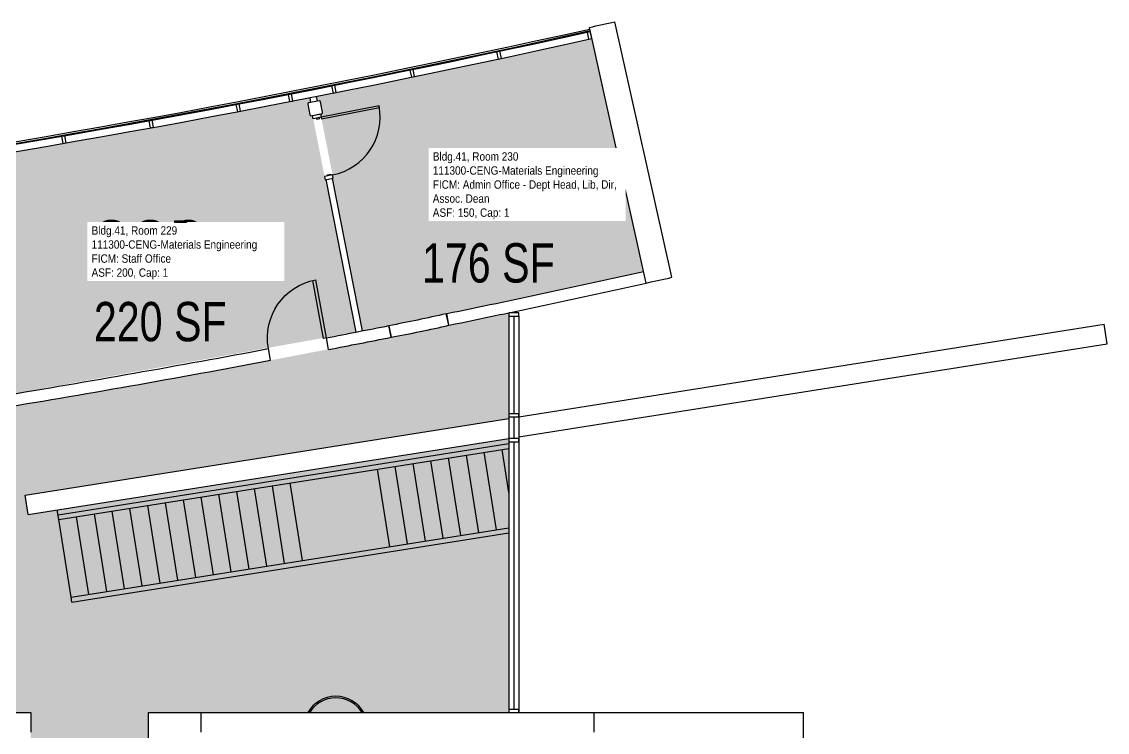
# Model space of a CAD drawing. Header units: inches. Extents: x -2827 to 2347, y -4 to 3466.
# Drawn here: x -461 to 201, y 3032 to 3466 of the extents above; entities that cross this region are included whole.
import ezdxf
from ezdxf.enums import TextEntityAlignment as Align

# ---------------------------------------------------------------- set-up
doc = ezdxf.new("R2010")
doc.units = ezdxf.units.IN
doc.header["$LTSCALE"] = 10
doc.header["$MEASUREMENT"] = 0
for name, color, linetype in [('A-DOOR', 2, 'CONTINUOUS'), ('A-FLOR', 3, 'CONTINUOUS'), ('A-GLAZ', 1, 'CONTINUOUS'), ('A-GLAZ-SILL', 2, 'CONTINUOUS'), ('A-IDEN-CNUM', 7, 'CONTINUOUS'), ('A-IDEN-RNUM', 7, 'CONTINUOUS'), ('A-IDEN-SNUM', 4, 'CONTINUOUS'), ('A-IDEN-VNUM', 4, 'CONTINUOUS'), ('A-WALL', 5, 'CONTINUOUS'), ('AREA-TEXT', 3, 'CONTINUOUS'), ('Rooms-Category-Color', 7, 'CONTINUOUS'), ('Rooms-College-Color', 7, 'CONTINUOUS'), ('Rooms-Department-Color', 7, 'CONTINUOUS'), ('Rooms-Division-Color', 7, 'CONTINUOUS'), ('Rooms-Information', 7, 'CONTINUOUS')]:
    doc.layers.add(name, color=color, linetype=linetype)
doc.styles.add('AREA', font='arial.ttf', dxfattribs={"height": 24})
doc.styles.add('ROOMSNUMBER', font='TXT.SHX', dxfattribs={"height": 1})
doc.styles.add('ROOMVNUMBER', font='arial.ttf', dxfattribs={"width": 0.85, "height": 30})

msp = doc.modelspace()

# ---------------------------------------------------------------- hatches: boundary and pattern name
at = {"layer": 'Rooms-Category-Color', "true_color": 0xfa9ba3}
h = msp.add_hatch(color=241, dxfattribs=at)
edge = h.paths.add_edge_path()
edge.add_arc((-1648.004872156763, 10346.00064303989), 7059.009839419248, 281.16039103123023, 282.5566358323316, ccw=False)
edge.add_line((-281.6900075839, 3420.482351686885), (-281.1127543449402, 3417.551904477179))
edge.add_line((-281.1127543449402, 3417.551904477179), (-279.865971416235, 3417.794245377183))
edge.add_line((-279.865971416235, 3417.794245377183), (-279.2753126770258, 3417.659848384559))
edge.add_line((-279.2753126770258, 3417.659848384559), (-278.9866484701633, 3417.201125534251))
edge.add_line((-278.9866484701633, 3417.201125534251), (-277.7464348822832, 3410.820540130138))
edge.add_line((-277.7464348822832, 3410.820540130138), (-277.8112595379353, 3410.34318373166))
edge.add_line((-277.8112595379353, 3410.34318373166), (-278.3395548164845, 3409.941217163578))
edge.add_line((-278.3395548164845, 3409.941217163578), (-278.9900398213993, 3409.816208882607))
edge.add_line((-278.9900398213993, 3409.816208882607), (-271.2592136948961, 3370.570389647919))
edge.add_line((-271.2592136948961, 3370.570389647919), (-271.8357438934299, 3370.456822018128))
edge.add_line((-271.8357438934299, 3370.456822018128), (-253.4685175233462, 3277.278402072727))
edge.add_line((-253.4685175233462, 3277.278402072727), (-237.2438447475433, 3280.498838420957))
edge.add_line((-237.2438447475433, 3280.498838420957), (-219.7097871630724, 3283.866396474066))
edge.add_line((-219.7097871630724, 3283.866396474066), (-202.2554066628218, 3287.720160409808))
edge.add_line((-202.2554066628218, 3287.720160409808), (-81.65470149157841, 3313.56695610412))
edge.add_line((-81.65470149157841, 3313.56695610412), (-113.3439522817598, 3455.831140478562))
h = msp.add_hatch(color=241, dxfattribs=at)
edge = h.paths.add_edge_path()
edge.add_line((-500.1172749251127, 3380.946163833141), (-499.6289123512728, 3377.986909175939))
edge.add_line((-499.6289123512728, 3377.986909175939), (-498.4009973406792, 3378.1895506531))
edge.add_line((-498.4009973406792, 3378.1895506531), (-497.8143968731165, 3378.038421057165))
edge.add_line((-497.8143968731165, 3378.038421057165), (-497.5388863533735, 3377.571679510176))
edge.add_line((-497.5388863533735, 3377.571679510176), (-496.4805138558149, 3371.158423909917))
edge.add_line((-496.4805138558149, 3371.158423909917), (-496.5588790774345, 3370.683102730662))
edge.add_line((-496.5588790774345, 3370.683102730662), (-496.7642883841991, 3370.53583794018))
edge.add_line((-496.7642883841991, 3370.53583794018), (-474.7920694371471, 3237.404003176051))
edge.add_line((-474.7920694371471, 3237.404003176051), (-257.4088556021452, 3276.521833863109))
edge.add_line((-257.4088556021452, 3276.521833863109), (-275.7603255361319, 3369.683739455417))
edge.add_line((-275.7603255361319, 3369.683739455417), (-276.1649410992321, 3369.604036382107))
edge.add_line((-276.1649410992321, 3369.604036382107), (-283.8957672257353, 3408.849855616794))
edge.add_line((-283.8957672257353, 3408.849855616794), (-284.7201402485371, 3408.701003629714))
edge.add_line((-284.7201402485371, 3408.701003629714), (-285.1938173919916, 3408.764009004459))
edge.add_line((-285.1938173919916, 3408.764009004459), (-285.5994632095098, 3409.294123472646))
edge.add_line((-285.5994632095098, 3409.294123472646), (-286.839676707983, 3415.674708887935))
edge.add_line((-286.839676707983, 3415.674708887935), (-286.6736563146114, 3416.22105878219))
edge.add_line((-286.6736563146114, 3416.22105878219), (-286.2465569376945, 3416.55403184332))
edge.add_line((-286.2465569376945, 3416.55403184332), (-285.0398787453186, 3416.791728987507))
edge.add_line((-285.0398787453186, 3416.791728987507), (-285.6145835728524, 3419.709238934076))
edge.add_arc((-1648.55168783086, 10348.89857733103), 7061.958824399734, 279.3591567468788, 281.12773956343426, ccw=False)
at = {"layer": 'Rooms-Category-Color', "true_color": 0xadadad}
h = msp.add_hatch(color=253, dxfattribs=at)
edge = h.paths.add_edge_path()
edge.add_arc((-1648.002335816285, 10346.00034947686), 7212.00983942412, 279.3134992422995, 281.8744212178503)
edge.add_line((-164.0063617378223, 3288.32071146061), (-164.0038253890999, 3223.699612770132))
edge.add_line((-164.0038253890999, 3223.699612770132), (-459.4398868530989, 3176.907137539238))
edge.add_line((-459.4398868530989, 3176.907137539238), (-457.5626732707024, 3165.054877476767))
edge.add_line((-457.5626732707024, 3165.054877476767), (-164.0038254483136, 3211.550031278282))
edge.add_line((-164.0038254483136, 3211.550031278282), (-164.0038253962994, 3044.000372629624))
edge.add_line((-164.0038253962994, 3044.000372629624), (-384.0023359954357, 3044.00037426874))
edge.add_line((-384.0023359954357, 3044.00037426874), (-384.0023360848427, 2905.000375539064))
edge.add_line((-384.0023360848427, 2905.000375539064), (-456.0023361295462, 2905.000375304371))
edge.add_line((-456.0023361295462, 2905.000375304371), (-456.0023360401392, 3044.000374779105))
edge.add_line((-456.0023360401392, 3044.000374779105), (-1408.002335773064, 3044.000376095995))
edge.add_line((-1408.002335773064, 3044.000376095995), (-1408.002336323261, 2804.000375477597))
edge.add_line((-1408.002336323261, 2804.000375477597), (-1480.002336263657, 2804.000375466421))
edge.add_line((-1480.002336263657, 2804.000375466421), (-1480.002336114645, 3044.000375481322))
edge.add_line((-1480.002336114645, 3044.000375481322), (-1680.002336040139, 3044.000375436619))
edge.add_line((-1680.002336040139, 3044.000375436619), (-1680.00233605504, 2905.000375442207))
edge.add_line((-1680.00233605504, 2905.000375442207), (-1752.002336159348, 2905.000375449657))
edge.add_line((-1752.002336159348, 2905.000375449657), (-1752.00233605504, 3044.000375436619))
edge.add_line((-1752.00233605504, 3044.000375436619), (-1880.002336053993, 3044.000375440344))
edge.add_line((-1880.002336053993, 3044.000375440344), (-1880.00233605504, 3008.00037542358))
edge.add_line((-1880.00233605504, 3008.00037542358), (-1944.002336114645, 3008.00037542358))
edge.add_line((-1944.002336114645, 3008.00037542358), (-1944.002336159348, 3044.000375460833))
edge.add_line((-1944.002336159348, 3044.000375460833), (-2032.002336180346, 3044.000375445932))
edge.add_line((-2032.002336180346, 3044.000375445932), (-2032.00233617425, 3008.00037544407))
edge.add_line((-2032.00233617425, 3008.00037544407), (-2104.002336129546, 3008.000375421718))
edge.add_line((-2104.002336129546, 3008.000375421718), (-2104.002336129546, 3044.000375425443))
edge.add_line((-2104.002336129546, 3044.000375425443), (-2128.002336274832, 3044.000375410542))
edge.add_line((-2128.002336274832, 3044.000375410542), (-2128.002336129546, 2810.000375354422))
edge.add_line((-2128.002336129546, 2810.000375354422), (-2184.002335823572, 2810.000375429168))
edge.add_line((-2184.002335823572, 2810.000375429168), (-2184.002336144447, 3154.536665072665))
edge.add_arc((-1643.578531144244, 10297.54033888868), 7163.418134742656, 265.6733712704754, 278.2960996600179)
edge.add_arc((-1693.985426125331, 10643.23178521228), 7512.765284613582, 278.2960996600179, 279.2927101304729)
at = {"layer": 'Rooms-College-Color', "true_color": 0x99d7b2}
h = msp.add_hatch(color=253, dxfattribs=at)
edge = h.paths.add_edge_path()
edge.add_arc((-1648.004872156763, 10346.00064303989), 7059.009839419248, 281.16039103123023, 282.5566358323316, ccw=False)
edge.add_line((-281.6900075839, 3420.482351686885), (-281.1127543449402, 3417.551904477179))
edge.add_line((-281.1127543449402, 3417.551904477179), (-279.865971416235, 3417.794245377183))
edge.add_line((-279.865971416235, 3417.794245377183), (-279.2753126770258, 3417.659848384559))
edge.add_line((-279.2753126770258, 3417.659848384559), (-278.9866484701633, 3417.201125534251))
edge.add_line((-278.9866484701633, 3417.201125534251), (-277.7464348822832, 3410.820540130138))
edge.add_line((-277.7464348822832, 3410.820540130138), (-277.8112595379353, 3410.34318373166))
edge.add_line((-277.8112595379353, 3410.34318373166), (-278.3395548164845, 3409.941217163578))
edge.add_line((-278.3395548164845, 3409.941217163578), (-278.9900398213993, 3409.816208882607))
edge.add_line((-278.9900398213993, 3409.816208882607), (-271.2592136948961, 3370.570389647919))
edge.add_line((-271.2592136948961, 3370.570389647919), (-271.8357438934299, 3370.456822018128))
edge.add_line((-271.8357438934299, 3370.456822018128), (-253.4685175233462, 3277.278402072727))
edge.add_line((-253.4685175233462, 3277.278402072727), (-237.2438447475433, 3280.498838420957))
edge.add_line((-237.2438447475433, 3280.498838420957), (-219.7097871630724, 3283.866396474066))
edge.add_line((-219.7097871630724, 3283.866396474066), (-202.2554066628218, 3287.720160409808))
edge.add_line((-202.2554066628218, 3287.720160409808), (-81.65470149157841, 3313.56695610412))
edge.add_line((-81.65470149157841, 3313.56695610412), (-113.3439522817598, 3455.831140478562))
h = msp.add_hatch(color=253, dxfattribs=at)
edge = h.paths.add_edge_path()
edge.add_line((-500.1172749251127, 3380.946163833141), (-499.6289123512728, 3377.986909175939))
edge.add_line((-499.6289123512728, 3377.986909175939), (-498.4009973406792, 3378.1895506531))
edge.add_line((-498.4009973406792, 3378.1895506531), (-497.8143968731165, 3378.038421057165))
edge.add_line((-497.8143968731165, 3378.038421057165), (-497.5388863533735, 3377.571679510176))
edge.add_line((-497.5388863533735, 3377.571679510176), (-496.4805138558149, 3371.158423909917))
edge.add_line((-496.4805138558149, 3371.158423909917), (-496.5588790774345, 3370.683102730662))
edge.add_line((-496.5588790774345, 3370.683102730662), (-496.7642883841991, 3370.53583794018))
edge.add_line((-496.7642883841991, 3370.53583794018), (-474.7920694371471, 3237.404003176051))
edge.add_line((-474.7920694371471, 3237.404003176051), (-257.4088556021452, 3276.521833863109))
edge.add_line((-257.4088556021452, 3276.521833863109), (-275.7603255361319, 3369.683739455417))
edge.add_line((-275.7603255361319, 3369.683739455417), (-276.1649410992321, 3369.604036382107))
edge.add_line((-276.1649410992321, 3369.604036382107), (-283.8957672257353, 3408.849855616794))
edge.add_line((-283.8957672257353, 3408.849855616794), (-284.7201402485371, 3408.701003629714))
edge.add_line((-284.7201402485371, 3408.701003629714), (-285.1938173919916, 3408.764009004459))
edge.add_line((-285.1938173919916, 3408.764009004459), (-285.5994632095098, 3409.294123472646))
edge.add_line((-285.5994632095098, 3409.294123472646), (-286.839676707983, 3415.674708887935))
edge.add_line((-286.839676707983, 3415.674708887935), (-286.6736563146114, 3416.22105878219))
edge.add_line((-286.6736563146114, 3416.22105878219), (-286.2465569376945, 3416.55403184332))
edge.add_line((-286.2465569376945, 3416.55403184332), (-285.0398787453186, 3416.791728987507))
edge.add_line((-285.0398787453186, 3416.791728987507), (-285.6145835728524, 3419.709238934076))
edge.add_arc((-1648.55168783086, 10348.89857733103), 7061.958824399734, 279.3591567468788, 281.12773956343426, ccw=False)
at = {"layer": 'Rooms-College-Color', "true_color": 0xadadad}
h = msp.add_hatch(color=253, dxfattribs=at)
edge = h.paths.add_edge_path()
edge.add_arc((-1648.002335816285, 10346.00034947686), 7212.00983942412, 279.3134992422995, 281.8744212178503)
edge.add_line((-164.0063617378223, 3288.32071146061), (-164.0038253890999, 3223.699612770132))
edge.add_line((-164.0038253890999, 3223.699612770132), (-459.4398868530989, 3176.907137539238))
edge.add_line((-459.4398868530989, 3176.907137539238), (-457.5626732707024, 3165.054877476767))
edge.add_line((-457.5626732707024, 3165.054877476767), (-164.0038254483136, 3211.550031278282))
edge.add_line((-164.0038254483136, 3211.550031278282), (-164.0038253962994, 3044.000372629624))
edge.add_line((-164.0038253962994, 3044.000372629624), (-384.0023359954357, 3044.00037426874))
edge.add_line((-384.0023359954357, 3044.00037426874), (-384.0023360848427, 2905.000375539064))
edge.add_line((-384.0023360848427, 2905.000375539064), (-456.0023361295462, 2905.000375304371))
edge.add_line((-456.0023361295462, 2905.000375304371), (-456.0023360401392, 3044.000374779105))
edge.add_line((-456.0023360401392, 3044.000374779105), (-1408.002335773064, 3044.000376095995))
edge.add_line((-1408.002335773064, 3044.000376095995), (-1408.002336323261, 2804.000375477597))
edge.add_line((-1408.002336323261, 2804.000375477597), (-1480.002336263657, 2804.000375466421))
edge.add_line((-1480.002336263657, 2804.000375466421), (-1480.002336114645, 3044.000375481322))
edge.add_line((-1480.002336114645, 3044.000375481322), (-1680.002336040139, 3044.000375436619))
edge.add_line((-1680.002336040139, 3044.000375436619), (-1680.00233605504, 2905.000375442207))
edge.add_line((-1680.00233605504, 2905.000375442207), (-1752.002336159348, 2905.000375449657))
edge.add_line((-1752.002336159348, 2905.000375449657), (-1752.00233605504, 3044.000375436619))
edge.add_line((-1752.00233605504, 3044.000375436619), (-1880.002336053993, 3044.000375440344))
edge.add_line((-1880.002336053993, 3044.000375440344), (-1880.00233605504, 3008.00037542358))
edge.add_line((-1880.00233605504, 3008.00037542358), (-1944.002336114645, 3008.00037542358))
edge.add_line((-1944.002336114645, 3008.00037542358), (-1944.002336159348, 3044.000375460833))
edge.add_line((-1944.002336159348, 3044.000375460833), (-2032.002336180346, 3044.000375445932))
edge.add_line((-2032.002336180346, 3044.000375445932), (-2032.00233617425, 3008.00037544407))
edge.add_line((-2032.00233617425, 3008.00037544407), (-2104.002336129546, 3008.000375421718))
edge.add_line((-2104.002336129546, 3008.000375421718), (-2104.002336129546, 3044.000375425443))
edge.add_line((-2104.002336129546, 3044.000375425443), (-2128.002336274832, 3044.000375410542))
edge.add_line((-2128.002336274832, 3044.000375410542), (-2128.002336129546, 2810.000375354422))
edge.add_line((-2128.002336129546, 2810.000375354422), (-2184.002335823572, 2810.000375429168))
edge.add_line((-2184.002335823572, 2810.000375429168), (-2184.002336144447, 3154.536665072665))
edge.add_arc((-1643.578531144244, 10297.54033888868), 7163.418134742656, 265.6733712704754, 278.2960996600179)
edge.add_arc((-1693.985426125331, 10643.23178521228), 7512.765284613582, 278.2960996600179, 279.2927101304729)
at = {"layer": 'Rooms-Department-Color', "true_color": 0x99d7b2}
h = msp.add_hatch(color=253, dxfattribs=at)
edge = h.paths.add_edge_path()
edge.add_arc((-1648.004872156763, 10346.00064303989), 7059.009839419248, 281.16039103123023, 282.5566358323316, ccw=False)
edge.add_line((-281.6900075839, 3420.482351686885), (-281.1127543449402, 3417.551904477179))
edge.add_line((-281.1127543449402, 3417.551904477179), (-279.865971416235, 3417.794245377183))
edge.add_line((-279.865971416235, 3417.794245377183), (-279.2753126770258, 3417.659848384559))
edge.add_line((-279.2753126770258, 3417.659848384559), (-278.9866484701633, 3417.201125534251))
edge.add_line((-278.9866484701633, 3417.201125534251), (-277.7464348822832, 3410.820540130138))
edge.add_line((-277.7464348822832, 3410.820540130138), (-277.8112595379353, 3410.34318373166))
edge.add_line((-277.8112595379353, 3410.34318373166), (-278.3395548164845, 3409.941217163578))
edge.add_line((-278.3395548164845, 3409.941217163578), (-278.9900398213993, 3409.816208882607))
edge.add_line((-278.9900398213993, 3409.816208882607), (-271.2592136948961, 3370.570389647919))
edge.add_line((-271.2592136948961, 3370.570389647919), (-271.8357438934299, 3370.456822018128))
edge.add_line((-271.8357438934299, 3370.456822018128), (-253.4685175233462, 3277.278402072727))
edge.add_line((-253.4685175233462, 3277.278402072727), (-237.2438447475433, 3280.498838420957))
edge.add_line((-237.2438447475433, 3280.498838420957), (-219.7097871630724, 3283.866396474066))
edge.add_line((-219.7097871630724, 3283.866396474066), (-202.2554066628218, 3287.720160409808))
edge.add_line((-202.2554066628218, 3287.720160409808), (-81.65470149157841, 3313.56695610412))
edge.add_line((-81.65470149157841, 3313.56695610412), (-113.3439522817598, 3455.831140478562))
h = msp.add_hatch(color=253, dxfattribs=at)
edge = h.paths.add_edge_path()
edge.add_line((-500.1172749251127, 3380.946163833141), (-499.6289123512728, 3377.986909175939))
edge.add_line((-499.6289123512728, 3377.986909175939), (-498.4009973406792, 3378.1895506531))
edge.add_line((-498.4009973406792, 3378.1895506531), (-497.8143968731165, 3378.038421057165))
edge.add_line((-497.8143968731165, 3378.038421057165), (-497.5388863533735, 3377.571679510176))
edge.add_line((-497.5388863533735, 3377.571679510176), (-496.4805138558149, 3371.158423909917))
edge.add_line((-496.4805138558149, 3371.158423909917), (-496.5588790774345, 3370.683102730662))
edge.add_line((-496.5588790774345, 3370.683102730662), (-496.7642883841991, 3370.53583794018))
edge.add_line((-496.7642883841991, 3370.53583794018), (-474.7920694371471, 3237.404003176051))
edge.add_line((-474.7920694371471, 3237.404003176051), (-257.4088556021452, 3276.521833863109))
edge.add_line((-257.4088556021452, 3276.521833863109), (-275.7603255361319, 3369.683739455417))
edge.add_line((-275.7603255361319, 3369.683739455417), (-276.1649410992321, 3369.604036382107))
edge.add_line((-276.1649410992321, 3369.604036382107), (-283.8957672257353, 3408.849855616794))
edge.add_line((-283.8957672257353, 3408.849855616794), (-284.7201402485371, 3408.701003629714))
edge.add_line((-284.7201402485371, 3408.701003629714), (-285.1938173919916, 3408.764009004459))
edge.add_line((-285.1938173919916, 3408.764009004459), (-285.5994632095098, 3409.294123472646))
edge.add_line((-285.5994632095098, 3409.294123472646), (-286.839676707983, 3415.674708887935))
edge.add_line((-286.839676707983, 3415.674708887935), (-286.6736563146114, 3416.22105878219))
edge.add_line((-286.6736563146114, 3416.22105878219), (-286.2465569376945, 3416.55403184332))
edge.add_line((-286.2465569376945, 3416.55403184332), (-285.0398787453186, 3416.791728987507))
edge.add_line((-285.0398787453186, 3416.791728987507), (-285.6145835728524, 3419.709238934076))
edge.add_arc((-1648.55168783086, 10348.89857733103), 7061.958824399734, 279.3591567468788, 281.12773956343426, ccw=False)
at = {"layer": 'Rooms-Department-Color', "true_color": 0xacacac}
h = msp.add_hatch(color=253, dxfattribs=at)
edge = h.paths.add_edge_path()
edge.add_arc((-1648.002335816285, 10346.00034947686), 7212.00983942412, 279.3134992422995, 281.8744212178503)
edge.add_line((-164.0063617378223, 3288.32071146061), (-164.0038253890999, 3223.699612770132))
edge.add_line((-164.0038253890999, 3223.699612770132), (-459.4398868530989, 3176.907137539238))
edge.add_line((-459.4398868530989, 3176.907137539238), (-457.5626732707024, 3165.054877476767))
edge.add_line((-457.5626732707024, 3165.054877476767), (-164.0038254483136, 3211.550031278282))
edge.add_line((-164.0038254483136, 3211.550031278282), (-164.0038253962994, 3044.000372629624))
edge.add_line((-164.0038253962994, 3044.000372629624), (-384.0023359954357, 3044.00037426874))
edge.add_line((-384.0023359954357, 3044.00037426874), (-384.0023360848427, 2905.000375539064))
edge.add_line((-384.0023360848427, 2905.000375539064), (-456.0023361295462, 2905.000375304371))
edge.add_line((-456.0023361295462, 2905.000375304371), (-456.0023360401392, 3044.000374779105))
edge.add_line((-456.0023360401392, 3044.000374779105), (-1408.002335773064, 3044.000376095995))
edge.add_line((-1408.002335773064, 3044.000376095995), (-1408.002336323261, 2804.000375477597))
edge.add_line((-1408.002336323261, 2804.000375477597), (-1480.002336263657, 2804.000375466421))
edge.add_line((-1480.002336263657, 2804.000375466421), (-1480.002336114645, 3044.000375481322))
edge.add_line((-1480.002336114645, 3044.000375481322), (-1680.002336040139, 3044.000375436619))
edge.add_line((-1680.002336040139, 3044.000375436619), (-1680.00233605504, 2905.000375442207))
edge.add_line((-1680.00233605504, 2905.000375442207), (-1752.002336159348, 2905.000375449657))
edge.add_line((-1752.002336159348, 2905.000375449657), (-1752.00233605504, 3044.000375436619))
edge.add_line((-1752.00233605504, 3044.000375436619), (-1880.002336053993, 3044.000375440344))
edge.add_line((-1880.002336053993, 3044.000375440344), (-1880.00233605504, 3008.00037542358))
edge.add_line((-1880.00233605504, 3008.00037542358), (-1944.002336114645, 3008.00037542358))
edge.add_line((-1944.002336114645, 3008.00037542358), (-1944.002336159348, 3044.000375460833))
edge.add_line((-1944.002336159348, 3044.000375460833), (-2032.002336180346, 3044.000375445932))
edge.add_line((-2032.002336180346, 3044.000375445932), (-2032.00233617425, 3008.00037544407))
edge.add_line((-2032.00233617425, 3008.00037544407), (-2104.002336129546, 3008.000375421718))
edge.add_line((-2104.002336129546, 3008.000375421718), (-2104.002336129546, 3044.000375425443))
edge.add_line((-2104.002336129546, 3044.000375425443), (-2128.002336274832, 3044.000375410542))
edge.add_line((-2128.002336274832, 3044.000375410542), (-2128.002336129546, 2810.000375354422))
edge.add_line((-2128.002336129546, 2810.000375354422), (-2184.002335823572, 2810.000375429168))
edge.add_line((-2184.002335823572, 2810.000375429168), (-2184.002336144447, 3154.536665072665))
edge.add_arc((-1643.578531144244, 10297.54033888868), 7163.418134742656, 265.6733712704754, 278.2960996600179)
edge.add_arc((-1693.985426125331, 10643.23178521228), 7512.765284613582, 278.2960996600179, 279.2927101304729)
at = {"layer": 'Rooms-Division-Color', "true_color": 0x99d7b2}
h = msp.add_hatch(color=253, dxfattribs=at)
edge = h.paths.add_edge_path()
edge.add_arc((-1648.004872156763, 10346.00064303989), 7059.009839419248, 281.16039103123023, 282.5566358323316, ccw=False)
edge.add_line((-281.6900075839, 3420.482351686885), (-281.1127543449402, 3417.551904477179))
edge.add_line((-281.1127543449402, 3417.551904477179), (-279.865971416235, 3417.794245377183))
edge.add_line((-279.865971416235, 3417.794245377183), (-279.2753126770258, 3417.659848384559))
edge.add_line((-279.2753126770258, 3417.659848384559), (-278.9866484701633, 3417.201125534251))
edge.add_line((-278.9866484701633, 3417.201125534251), (-277.7464348822832, 3410.820540130138))
edge.add_line((-277.7464348822832, 3410.820540130138), (-277.8112595379353, 3410.34318373166))
edge.add_line((-277.8112595379353, 3410.34318373166), (-278.3395548164845, 3409.941217163578))
edge.add_line((-278.3395548164845, 3409.941217163578), (-278.9900398213993, 3409.816208882607))
edge.add_line((-278.9900398213993, 3409.816208882607), (-271.2592136948961, 3370.570389647919))
edge.add_line((-271.2592136948961, 3370.570389647919), (-271.8357438934299, 3370.456822018128))
edge.add_line((-271.8357438934299, 3370.456822018128), (-253.4685175233462, 3277.278402072727))
edge.add_line((-253.4685175233462, 3277.278402072727), (-237.2438447475433, 3280.498838420957))
edge.add_line((-237.2438447475433, 3280.498838420957), (-219.7097871630724, 3283.866396474066))
edge.add_line((-219.7097871630724, 3283.866396474066), (-202.2554066628218, 3287.720160409808))
edge.add_line((-202.2554066628218, 3287.720160409808), (-81.65470149157841, 3313.56695610412))
edge.add_line((-81.65470149157841, 3313.56695610412), (-113.3439522817598, 3455.831140478562))
h = msp.add_hatch(color=253, dxfattribs=at)
edge = h.paths.add_edge_path()
edge.add_line((-500.1172749251127, 3380.946163833141), (-499.6289123512728, 3377.986909175939))
edge.add_line((-499.6289123512728, 3377.986909175939), (-498.4009973406792, 3378.1895506531))
edge.add_line((-498.4009973406792, 3378.1895506531), (-497.8143968731165, 3378.038421057165))
edge.add_line((-497.8143968731165, 3378.038421057165), (-497.5388863533735, 3377.571679510176))
edge.add_line((-497.5388863533735, 3377.571679510176), (-496.4805138558149, 3371.158423909917))
edge.add_line((-496.4805138558149, 3371.158423909917), (-496.5588790774345, 3370.683102730662))
edge.add_line((-496.5588790774345, 3370.683102730662), (-496.7642883841991, 3370.53583794018))
edge.add_line((-496.7642883841991, 3370.53583794018), (-474.7920694371471, 3237.404003176051))
edge.add_line((-474.7920694371471, 3237.404003176051), (-257.4088556021452, 3276.521833863109))
edge.add_line((-257.4088556021452, 3276.521833863109), (-275.7603255361319, 3369.683739455417))
edge.add_line((-275.7603255361319, 3369.683739455417), (-276.1649410992321, 3369.604036382107))
edge.add_line((-276.1649410992321, 3369.604036382107), (-283.8957672257353, 3408.849855616794))
edge.add_line((-283.8957672257353, 3408.849855616794), (-284.7201402485371, 3408.701003629714))
edge.add_line((-284.7201402485371, 3408.701003629714), (-285.1938173919916, 3408.764009004459))
edge.add_line((-285.1938173919916, 3408.764009004459), (-285.5994632095098, 3409.294123472646))
edge.add_line((-285.5994632095098, 3409.294123472646), (-286.839676707983, 3415.674708887935))
edge.add_line((-286.839676707983, 3415.674708887935), (-286.6736563146114, 3416.22105878219))
edge.add_line((-286.6736563146114, 3416.22105878219), (-286.2465569376945, 3416.55403184332))
edge.add_line((-286.2465569376945, 3416.55403184332), (-285.0398787453186, 3416.791728987507))
edge.add_line((-285.0398787453186, 3416.791728987507), (-285.6145835728524, 3419.709238934076))
edge.add_arc((-1648.55168783086, 10348.89857733103), 7061.958824399734, 279.3591567468788, 281.12773956343426, ccw=False)
at = {"layer": 'Rooms-Division-Color', "true_color": 0xadadad}
h = msp.add_hatch(color=253, dxfattribs=at)
edge = h.paths.add_edge_path()
edge.add_arc((-1648.002335816285, 10346.00034947686), 7212.00983942412, 279.3134992422995, 281.8744212178503)
edge.add_line((-164.0063617378223, 3288.32071146061), (-164.0038253890999, 3223.699612770132))
edge.add_line((-164.0038253890999, 3223.699612770132), (-459.4398868530989, 3176.907137539238))
edge.add_line((-459.4398868530989, 3176.907137539238), (-457.5626732707024, 3165.054877476767))
edge.add_line((-457.5626732707024, 3165.054877476767), (-164.0038254483136, 3211.550031278282))
edge.add_line((-164.0038254483136, 3211.550031278282), (-164.0038253962994, 3044.000372629624))
edge.add_line((-164.0038253962994, 3044.000372629624), (-384.0023359954357, 3044.00037426874))
edge.add_line((-384.0023359954357, 3044.00037426874), (-384.0023360848427, 2905.000375539064))
edge.add_line((-384.0023360848427, 2905.000375539064), (-456.0023361295462, 2905.000375304371))
edge.add_line((-456.0023361295462, 2905.000375304371), (-456.0023360401392, 3044.000374779105))
edge.add_line((-456.0023360401392, 3044.000374779105), (-1408.002335773064, 3044.000376095995))
edge.add_line((-1408.002335773064, 3044.000376095995), (-1408.002336323261, 2804.000375477597))
edge.add_line((-1408.002336323261, 2804.000375477597), (-1480.002336263657, 2804.000375466421))
edge.add_line((-1480.002336263657, 2804.000375466421), (-1480.002336114645, 3044.000375481322))
edge.add_line((-1480.002336114645, 3044.000375481322), (-1680.002336040139, 3044.000375436619))
edge.add_line((-1680.002336040139, 3044.000375436619), (-1680.00233605504, 2905.000375442207))
edge.add_line((-1680.00233605504, 2905.000375442207), (-1752.002336159348, 2905.000375449657))
edge.add_line((-1752.002336159348, 2905.000375449657), (-1752.00233605504, 3044.000375436619))
edge.add_line((-1752.00233605504, 3044.000375436619), (-1880.002336053993, 3044.000375440344))
edge.add_line((-1880.002336053993, 3044.000375440344), (-1880.00233605504, 3008.00037542358))
edge.add_line((-1880.00233605504, 3008.00037542358), (-1944.002336114645, 3008.00037542358))
edge.add_line((-1944.002336114645, 3008.00037542358), (-1944.002336159348, 3044.000375460833))
edge.add_line((-1944.002336159348, 3044.000375460833), (-2032.002336180346, 3044.000375445932))
edge.add_line((-2032.002336180346, 3044.000375445932), (-2032.00233617425, 3008.00037544407))
edge.add_line((-2032.00233617425, 3008.00037544407), (-2104.002336129546, 3008.000375421718))
edge.add_line((-2104.002336129546, 3008.000375421718), (-2104.002336129546, 3044.000375425443))
edge.add_line((-2104.002336129546, 3044.000375425443), (-2128.002336274832, 3044.000375410542))
edge.add_line((-2128.002336274832, 3044.000375410542), (-2128.002336129546, 2810.000375354422))
edge.add_line((-2128.002336129546, 2810.000375354422), (-2184.002335823572, 2810.000375429168))
edge.add_line((-2184.002335823572, 2810.000375429168), (-2184.002336144447, 3154.536665072665))
edge.add_arc((-1643.578531144244, 10297.54033888868), 7163.418134742656, 265.6733712704754, 278.2960996600179)
edge.add_arc((-1693.985426125331, 10643.23178521228), 7512.765284613582, 278.2960996600179, 279.2927101304729)

# ---------------------------------------------------------------- linework, layer by layer
at = {"layer": 'A-DOOR'}
for p, q in [((-277.1982082277536, 3272.669582802802), (-283.6124459952116, 3308.047790164128)), ((-275.4270827919245, 3272.990696286783), (-281.8493540287018, 3308.413209401071)), ((-275.427082747221, 3272.990696344525), (-277.1982082277536, 3272.669582802802))]:
    msp.add_line(p, q, dxfattribs=at)
at = {"layer": 'A-DOOR', "linetype": 'Continuous'}
for p, q in [((-200.6216875314713, 3280.720822488889), (-201.9455550014973, 3287.85013570264)), ((-235.9556525349617, 3273.362935837358), (-237.2438447475433, 3280.498838420957))]:
    msp.add_line(p, q, dxfattribs=at)
at = {"layer": 'A-DOOR', "linetype": 'Continuous', "lineweight": -3}
for points in [[(-278.6034985150741, 3407.853917920872), (-278.4102278619116, 3406.872772440006), (-243.0889905506927, 3413.830515953858), (-243.2822612038553, 3414.811661434725)], [(-283.5092259194101, 3406.88756465506), (-283.8957672257353, 3408.849855616794), (-278.9900398213993, 3409.816208882607), (-278.6034985150741, 3407.853917920872)], [(-281.5469349576757, 3407.274105961385), (-281.4261407994491, 3406.660890035843), (-279.4638498377147, 3407.047431342168), (-279.5846439959413, 3407.66064726771)], [(-276.5514824055572, 3371.566327343841), (-276.1649410992321, 3369.604036382107), (-271.2592136948961, 3370.570389647919), (-271.6457550012213, 3372.532680609654)], [(-274.5891914438229, 3371.952868650166), (-274.7099856020495, 3372.566084575708), (-272.7476946403151, 3372.952625882033), (-272.6269004820885, 3372.339409956491)]]:
    msp.add_lwpolyline(points, close=True, dxfattribs=at)
msp.add_arc((-278.6034985150741, 3407.853917920872), 36, 281.1437176402112, 11.14371764020604, dxfattribs=at)
at = {"layer": 'A-DOOR', "extrusion": (0, 0, -1)}
msp.add_ellipse((-275.427082747221, 3272.990696344525), major_axis=(33.68366742916111, 12.70474515495084), ratio=0.999999999726702, start_param=3.322915124810131, end_param=4.893711447856699, dxfattribs=at)
at = {"layer": 'A-FLOR', "linetype": 'Continuous'}
for p, q in [((-439.2759510725737, 3164.913814304397), (-164.0038254112005, 3208.512635881081)), ((-438.8066476732492, 3161.950749281794), (-164.0038253813982, 3205.475240487605)), ((-171.5357596725225, 3155.683973202482), (-179.0446140617132, 3203.093013582751)), ((-171.5357596725225, 3155.683973202482), (-179.0446140617132, 3203.093013582751)), ((-164.0038253813982, 3178.446197172627), (-168.1800422370434, 3204.813792692497)), ((-214.9940467178822, 3148.800856756046), (-222.5029010176659, 3196.209897099063)), ((-204.129474952817, 3150.521635869518), (-211.6383292973042, 3197.930676225573)), ((-193.2649031728506, 3152.242414975539), (-200.7737575471401, 3199.65145534277)), ((-182.4003314822912, 3153.963194107637), (-189.9091857224703, 3201.372234467417)), ((-236.7231901884079, 3145.35929854773), (-244.2320445030928, 3192.768338888884)), ((-225.8586184084415, 3147.080077655613), (-233.3674728274345, 3194.489118000492)), ((-300.9229323118925, 3135.191058315337), (-308.4317866414785, 3182.600098682567)), ((-290.0583605766296, 3136.911837413907), (-297.5672148764133, 3184.320877797902)), ((-344.3812194466591, 3128.307941859588), (-351.8900736570358, 3175.716982215643)), ((-333.5166475921869, 3130.028720958158), (-341.0255019813776, 3177.437761317939)), ((-322.6520758569241, 3131.74950007163), (-330.1609301418066, 3179.158540451899)), ((-311.7875040769577, 3133.470279218629), (-319.2963584214449, 3180.879319537431)), ((-387.8395063430071, 3121.424825416878), (-395.3483607470989, 3168.833865754306)), ((-376.9749345928431, 3123.145604530349), (-384.4837889969349, 3170.554644856602)), ((-366.1103629469872, 3124.866383640096), (-373.6192171722651, 3172.27542396076)), ((-355.2457910627127, 3126.587162723765), (-362.7546454668045, 3173.996203089133)), ((-438.8066476732492, 3161.950749281794), (-439.7452544718981, 3167.876879360527)), ((-431.2977933436632, 3114.541708961129), (-438.8066476732492, 3161.950749281794)), ((-420.4332215934992, 3116.262488074601), (-427.9420759230852, 3163.671528430656)), ((-409.5686498433352, 3117.98326715827), (-417.07750415802, 3165.392307538539)), ((-398.7040781080723, 3119.704046271741), (-406.2129324823618, 3167.113086629659)), ((-431.2977933436632, 3114.541708961129), (-164.003825366497, 3156.876914450899)), ((-430.8284899741411, 3111.578643910587), (-164.0038254112005, 3153.839519081637)), ((-430.8284899741411, 3111.578643910587), (-431.2977933436632, 3114.541708961129))]:
    msp.add_line(p, q, dxfattribs=at)
at = {"layer": 'A-GLAZ', "linetype": 'Continuous', "ltscale": 0.5}
for p, q in [((-164.0038253813982, 3286.3215383403), (-164.0038254112005, 3044.000374929979)), ((-158.0038254410028, 3286.321538319811), (-158.0038253515959, 3044.000374933705))]:
    msp.add_line(p, q, dxfattribs=at)
at = {"layer": 'A-GLAZ', "linetype": 'Continuous'}
for radius in [7054.509839426081, 7053.009839426081, 7059.009839426081]:
    msp.add_arc((-1648.00487215817, 10346.00064304657), radius, 264.9868125715975, 282.5566358323309, dxfattribs=at)
at = {"layer": 'A-GLAZ-SILL', "linetype": 'Continuous', "ltscale": 0.5}
for p, q in [((-161.0038253813982, 3286.321538310498), (-161.0038254261017, 3226.649919407442)), ((-161.0038253515959, 3224.649919418618), (-161.0038253962994, 3211.550031242892)), ((-161.003825366497, 3209.55003124848), (-161.0038253813982, 3046.000374935567))]:
    msp.add_line(p, q, dxfattribs=at)
at = {"layer": 'A-GLAZ-SILL', "linetype": 'Continuous'}
msp.add_arc((-1648.00487215817, 10346.00064304657), 7054.009839426081, 264.9868125715975, 282.5566358323309, dxfattribs=at)
at = {"layer": 'A-WALL', "linetype": 'Continuous', "ltscale": 0.5}
for p, q in [((-80.07855193316936, 3306.490351773798), (-114.8632854223251, 3462.663427051157)), ((-64.46510517597198, 3309.986148297787), (-99.25213567912579, 3466.159101817757))]:
    msp.add_line(p, q, dxfattribs=at)
at = {"layer": 'A-WALL', "linetype": 'Continuous'}
for p, q in [((-281.6935835927725, 3420.500505426899), (-281.1127543449402, 3417.551904477179)), ((-285.6181654036045, 3419.727422228083), (-285.039280846715, 3416.788693733513)), ((-275.7603255361319, 3369.683739455417), (-257.4088556021452, 3276.521833863109)), ((-271.8357438892126, 3370.456821996719), (-253.4842736124992, 3277.294916430488)), ((-274.13500893116, 3265.84754213877), (-275.4273932427168, 3272.990640806034)), ((-309.5666476786137, 3259.275024427101), (-310.821932643652, 3266.416116414592))]:
    msp.add_line(p, q, dxfattribs=at)
at = {"layer": 'A-WALL', "linetype": 'Continuous', "lineweight": -3}
for p, q in [((-200.6216821521521, 3280.720796115696), (-202.2554066628218, 3287.720160409808)), ((-237.2516347467899, 3280.432630782947), (-235.9556524902582, 3273.362935861573))]:
    msp.add_line(p, q, dxfattribs=at)
at = {"layer": 'A-WALL'}
for p, q in [((-158.003825366497, 3224.649919388816), (199.5294908583164, 3281.277633599937)), ((201.4067043960094, 3269.42537349835), (199.5294908583164, 3281.277633599937)), ((-158.0038253515959, 3212.50033791177), (201.4067043960094, 3269.42537349835)), ((-459.4398868530989, 3176.907137539238), (-164.0038254708052, 3223.699612757191)), ((-457.5626732707024, 3165.054877476767), (-164.0038254112005, 3211.550031278282)), ((-457.5626732707024, 3165.054877476767), (-459.4398868530989, 3176.907137539238)), ((-488.0023360997438, 3044.000376943499), (-456.0023360401392, 3044.000374779105)), ((-456.0023360401392, 3044.000374779105), (-456.002336025238, 3032.000374760479)), ((-384.0023359954357, 3044.00037426874), (15.99766403436661, 3044.000375492498)), ((-384.002336025238, 3023.750374250114), (-384.0023359954357, 3044.00037426874)), ((-352.0023360699415, 3044.000375477597), (-352.0023360699415, 3032.001208117232)), ((-112.0023360997438, 3032.000640351325), (-112.0023360848427, 3044.000375442207)), ((15.99766407907009, 2972.000374730676), (15.99766403436661, 3044.000375477597))]:
    msp.add_line(p, q, dxfattribs=at)
at = {"layer": 'A-WALL', "linetype": 'Continuous'}
for points in [[(-115.2957853227854, 3455.394693143666), (-113.3439861685038, 3455.831132914871), (-114.325975716114, 3460.222681216896), (-116.2777748405933, 3459.786241451278)], [(-170.5270027518272, 3443.343251971528), (-168.5721028447151, 3443.765585986897), (-169.5223543792963, 3448.164110958576), (-171.4772544503212, 3447.741776920855)], [(-223.5352757126093, 3432.209622038528), (-221.5776394158602, 3432.619085108861), (-222.4989312440157, 3437.023766843602), (-224.4565676301718, 3436.614303767681)], [(-271.3722807914019, 3422.520363226533), (-269.4118022173643, 3422.915993789211), (-270.3019708991051, 3427.32707070373), (-272.2624495327473, 3426.931440141052)], [(-297.8649647980928, 3417.310857536271), (-295.9044862091541, 3417.706488104537), (-296.7946548163891, 3422.11756500788), (-298.7551335096359, 3421.72193444334)], [(-329.7982835173607, 3411.164574092254), (-327.8326663374901, 3411.533828640357), (-328.6634890288115, 3415.956467421725), (-330.6291062533855, 3415.587212856859)], [(-383.0475370287895, 3401.254221934825), (-381.0819198936224, 3401.623476464301), (-381.9127425700426, 3406.046115227044), (-383.8783597648144, 3405.676860654727)], [(-436.3734746724367, 3391.752353664488), (-434.3995751738548, 3392.074410010129), (-435.1242018043995, 3396.515684137121), (-437.0981014966965, 3396.193627830595)]]:
    msp.add_lwpolyline(points, close=True, dxfattribs=at)
at = {"layer": 'A-WALL'}
msp.add_lwpolyline([(-286.2465569376945, 3416.55403184332), (-286.6736563146114, 3416.22105878219), (-286.839676707983, 3415.674708887935), (-285.5994632095098, 3409.294123472646), (-285.1938173919916, 3408.764009004459), (-284.7201402485371, 3408.701003629714), (-278.3395548164845, 3409.941217163578), (-277.8112595379353, 3410.34318373166), (-277.7464348822832, 3410.820540130138), (-278.9866484701633, 3417.201125534251), (-279.2753126770258, 3417.659848384559), (-279.865971416235, 3417.794245377183)], close=True, dxfattribs=at)
at = {"layer": 'A-WALL', "linetype": 'Continuous', "ltscale": 0.5}
for points in [[(-164.0063616782427, 3286.321538299322), (-158.0063617229462, 3286.321538334712), (-158.0063617229462, 3288.321538323537), (-164.0063617378473, 3288.321538317949)], [(-164.0038254410028, 3286.321244770661), (-158.0038255006075, 3286.321244776249), (-158.0038254261017, 3288.321244746447), (-164.0038253813982, 3288.321244779974)], [(-164.0038253962994, 3224.64991941303), (-158.0038254410028, 3224.649919392541), (-158.0038253962994, 3226.649919426069), (-164.0038253813982, 3226.649919420481)], [(-164.0038253962994, 3209.550031265244), (-158.0038254857063, 3209.550031250343), (-158.0038254112005, 3211.550031280145), (-164.0038254112005, 3211.550031278282)], [(-164.0038253962994, 3044.000374920666), (-158.0038253515959, 3044.000374911353), (-158.0038253515959, 3046.000374948606), (-164.0038253813982, 3046.000374920666)]]:
    msp.add_lwpolyline(points, close=True, dxfattribs=at)
msp.add_arc((-1648.002335816622, 10346.0003494788), 7052.009839426081, 282.5566358323309, 282.6866134703102, dxfattribs=at)
at = {"layer": 'A-WALL', "linetype": 'Continuous'}
for centre, radius, start, end in [((-1648.002335816622, 10346.0003494788), 7204.759839426081, 281.5783954525735, 282.5566358323309), ((-1648.002335816622, 10346.0003494788), 7212.009839426081, 282.5566358323309, 282.6837474354768), ((-1648.002335816622, 10346.0003494788), 7212.009839426081, 281.5773304887661, 282.5566358323309), ((-1464.246816381812, 9419.65431221947), 6260.572330908544, 280.9463585568714, 281.302500410376), ((-1646.994804054499, 10340.89148605056), 7207.009839426081, 280.9813531287612, 281.2907040753622), ((-1648.002335816622, 10346.0003494788), 7204.759839426081, 279.3711257802647, 280.695929615854), ((-1648.002335816622, 10346.0003494788), 7212.009839426081, 279.3134992422997, 280.6951997707656)]:
    msp.add_arc(centre, radius, start, end, dxfattribs=at)
at = {"layer": 'A-WALL', "linetype": 'Continuous', "lineweight": -3, "extrusion": (0, 0, -1)}
msp.add_arc((371.5389119684696, 4012.981311550364), 744.7554246367662, 256.8617890826908, 259.6121494484819, dxfattribs=at)
at = {"layer": 'A-WALL', "linetype": 'Continuous', "lineweight": -3}
msp.add_arc((-371.5389119684696, 4012.981311550364), 751.9429246367661, 280.3878505515181, 283.1382109173092, dxfattribs=at)
at = {"layer": 'A-WALL', "ltscale": 0.5}
for radius, start, end in [(19.71494730919079, 29.48689501249885, 150.5128393798472), (18.71494730919079, 31.24775315736909, 148.7521137984273)]:
    msp.add_arc((-269.6805983185768, 3034.29281376861), radius, start, end, dxfattribs=at)

# ---------------------------------------------------------------- texts
at = {"layer": 'A-IDEN-CNUM', "style": 'ROOMSNUMBER', "width": 0.85}
for s, p in [('CAD #041-0_0230-00', (-164.2714229747653, 3372.118893867824)), ('CAD #041-0_0229-00', (-368.2850334355608, 3340.43996103527))]:
    msp.add_text(s, height=1, rotation=359.9999999866598, dxfattribs=at).set_placement(p)
at = {"layer": 'A-IDEN-RNUM', "style": 'ROOMSNUMBER', "width": 0.85}
for s, p in [('0230-00', (-164.2714229747653, 3375.118873356376)), ('0229-00', (-368.2850334355608, 3343.439940523822))]:
    msp.add_text(s, height=1, rotation=359.9999999866598, dxfattribs=at).set_placement(p)
at = {"layer": 'A-IDEN-SNUM', "style": 'ROOMSNUMBER', "width": 0.85}
for s, p in [('0410023000', (-164.2714229747653, 3375.118873356376)), ('0410022900', (-368.2850334355608, 3343.439940523822))]:
    msp.add_text(s, height=1, rotation=359.9999999866598, dxfattribs=at).set_placement(p)
at = {"layer": 'A-IDEN-VNUM', "style": 'ROOMVNUMBER', "width": 0.85}
for s, p in [('230', (-174.7849976792932, 3363.406047395431)), ('229', (-383.1414866009727, 3326.760117874015))]:
    msp.add_text(s, height=36, rotation=359.9999999866598, dxfattribs=at).set_placement(p, align=Align.MIDDLE_CENTER)
at = {"layer": 'AREA-TEXT', "style": 'AREA', "width": 0.75}
for s, p in [('176 SF', (-176.5351962912828, 3318.800787915476)), ('220 SF', (-376.8767809299752, 3282.931263122708))]:
    msp.add_text(s, height=24, dxfattribs=at).set_placement(p, align=Align.MIDDLE_CENTER)

# ---------------------------------------------------------------- next in the draw order: texts
at = {"layer": 'Rooms-Information', "char_height": 5.142857142857143, "width": 115.2, "attachment_point": 7, "rotation": 359.99999998665976, "style": 'ROOMVNUMBER', "bg_fill": 3, "box_fill_scale": 1.5, "bg_fill_color": 256, "bg_fill_true_color": 13158600, "bg_fill_transparency": 0}
for s, insert in [('Bldg.41, Room 230^M^J111300-CENG-Materials Engineering^M^JFICM: Admin Office - Dept Head, Lib, Dir, Assoc. Dean^M^JASF: 150, Cap: 1', (-210.446730289214, 3345.406047403734)), ('Bldg.41, Room 229^M^J111300-CENG-Materials Engineering^M^JFICM: Staff Office^M^JASF: 200, Cap: 1', (-418.8032192108935, 3308.760117882318))]:
    msp.add_mtext(s, dxfattribs=dict(at, insert=insert))

doc.saveas('drawing.dxf')
